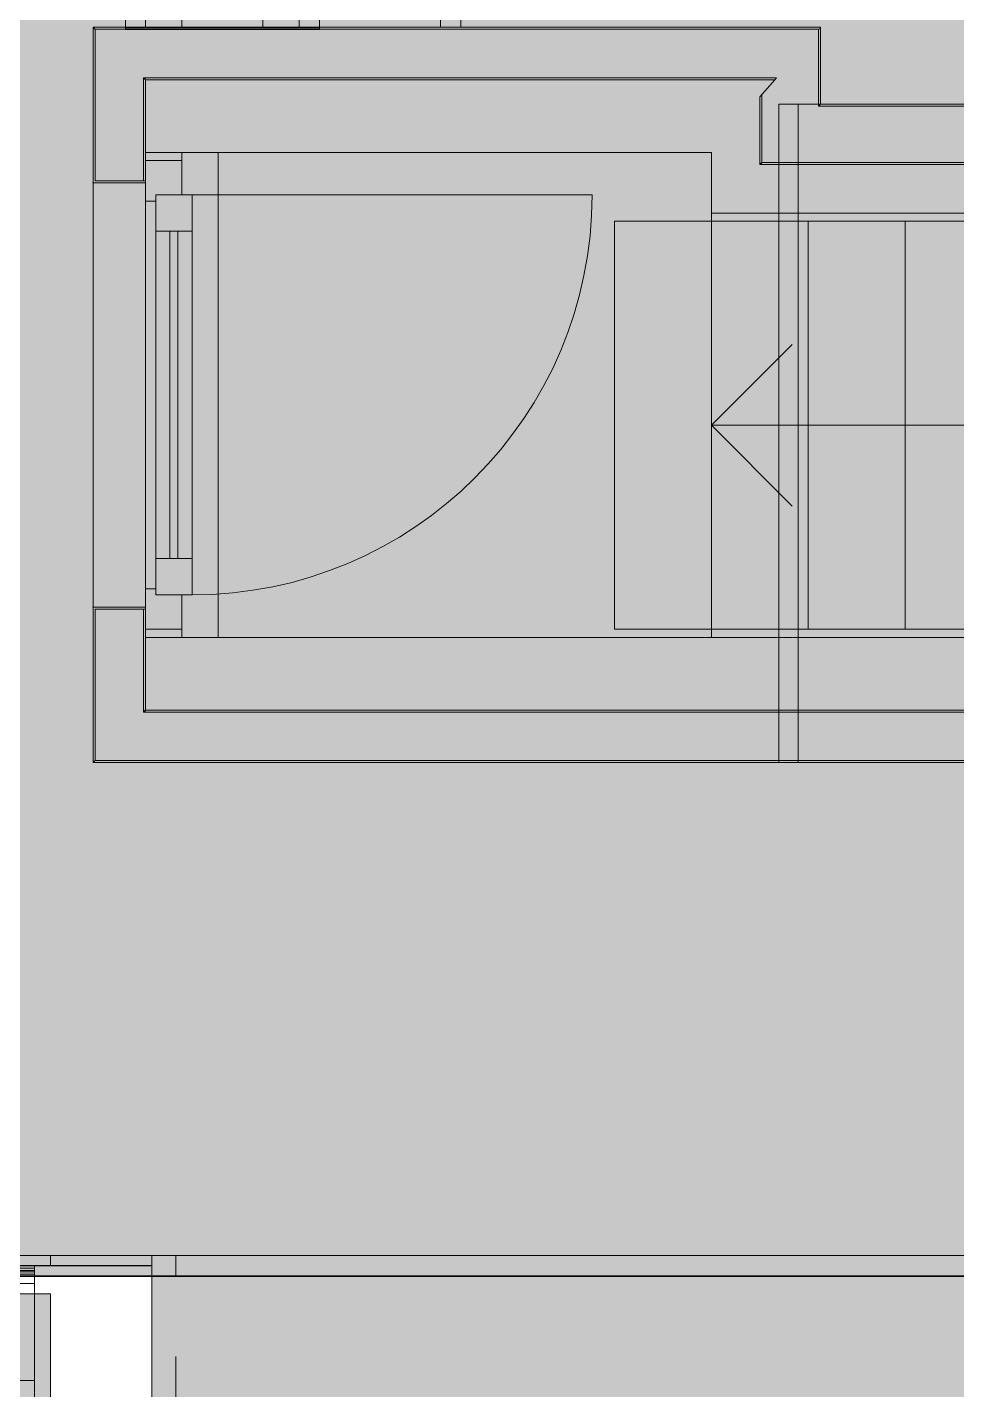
# Model space of a CAD drawing. Header units: metres. Extents: x -3 to 171, y -23 to 41.
# Drawn here: x 139.581 to 141.882, y 24.823 to 28.195 of the extents above; entities that cross this region are included whole.
import ezdxf

# ---------------------------------------------------------------- set-up
doc = ezdxf.new("R2010")
doc.units = ezdxf.units.M
doc.header["$MEASUREMENT"] = 0
doc.set_wipeout_variables(frame=1)
for name, pattern in [('Punkt 1_1', [0.075, 0.025, -0.05]), ('Strichlinie weit', [0.004, 0.003, -0.001]), ('Wipeout_Contour', [1, 0, -1])]:
    doc.linetypes.add(name, pattern=pattern)
for name, color, linetype in [('110 Wand Aussen', 7, 'Continuous'), ('112 Wand Aussen - Schachtwände', 7, 'Continuous'), ('140 Brüstung', 7, 'Continuous'), ('140 Geländer transparent', 7, 'Continuous'), ('330 Dachaufbau', 7, 'Continuous'), ('410 Treppe', 7, 'Continuous'), ('815 Raumbegrenzung', 7, 'Continuous'), ('905 VP Beschriftung Übersicht.Übersicht', 7, 'Continuous')]:
    doc.layers.add(name, color=color, linetype=linetype)

# ---------------------------------------------------------------- blocks, each defined once
blk = doc.blocks.new('Wand_9_2', base_point=(141.5442, 28.0052))
at = {"layer": '110 Wand Aussen', "linetype": 'Continuous', "lineweight": 0, "true_color": 0x000000}
for points in [[(141.5392, 28.0702), (141.5392, 28.1895), (141.4353, 28.0702)], [(141.5398, 28.1902), (141.5392, 28.1895), (141.5392, 28.0052), (141.5442, 28.0052), (141.5442, 28.1902)], [(141.4353, 28.0702), (141.3992, 28.0288), (141.3992, 28.0002), (141.5392, 28.0002), (141.5392, 28.0702)], [(141.3992, 27.8602), (141.3992, 28.0288), (141.3942, 28.023), (141.3942, 27.8602)], [(141.5392, 28.0002), (141.3992, 27.8602), (141.5392, 27.8602)], [(141.5392, 28.0002), (141.3992, 28.0002), (141.3992, 27.8602)], [(141.5442, 28.0052), (141.5392, 28.0002), (141.5442, 28.0002)], [(141.5442, 28.0052), (141.5392, 28.0052), (141.5392, 28.0002)], [(141.2742, 27.8852), (141.2742, 27.8552), (141.3942, 27.8552), (141.3942, 27.8852)], [(141.3942, 27.8552), (141.2742, 27.7352), (141.3942, 27.7352)], [(141.3942, 27.8552), (141.2742, 27.8552), (141.2742, 27.7352)], [(141.3992, 27.8602), (141.3942, 27.8552), (141.3992, 27.8552)], [(141.3992, 27.8602), (141.3942, 27.8602), (141.3942, 27.8552)]]:
    blk.add_hatch(color=18, dxfattribs=at).paths.add_polyline_path(points)
at = {"layer": '110 Wand Aussen', "color": 7, "linetype": 'Continuous', "lineweight": 13}
for p, q in [((141.5392, 28.0702), (141.5392, 28.1895)), ((141.5392, 28.0002), (141.5392, 28.0702)), ((141.3992, 27.8602), (141.3992, 28.0288)), ((141.5392, 28.0002), (141.5442, 28.0002)), ((141.3992, 27.8602), (141.5392, 27.8602))]:
    blk.add_line(p, q, dxfattribs=at)
at = {"layer": '110 Wand Aussen', "color": 7, "linetype": 'Continuous', "lineweight": 18}
for p, q in [((141.3942, 27.8852), (141.3942, 28.023)), ((141.3942, 27.8552), (141.3942, 27.8852)), ((141.3942, 27.8552), (141.3992, 27.8552))]:
    blk.add_line(p, q, dxfattribs=at)
at = {"layer": '110 Wand Aussen', "color": 7, "linetype": 'Continuous', "lineweight": 13, "flags": 128}
blk.add_lwpolyline([(141.5442, 28.0052), (141.5442, 28.1902)], dxfattribs=at)
at = {"layer": '110 Wand Aussen', "color": 7, "linetype": 'Continuous', "lineweight": 18, "flags": 128}
for points in [[(141.2742, 27.8852), (141.2742, 27.7352)], [(141.2742, 27.7352), (141.3942, 27.7352)]]:
    blk.add_lwpolyline(points, dxfattribs=at)
blk = doc.blocks.new('Treppe_1_2', base_point=(133.3792, 35.4602))
at = {"layer": '410 Treppe', "color": 7, "linetype": 'Continuous', "lineweight": 18}
for p, q in [((141.2742, 27.7152), (141.0342, 27.7152)), ((141.0342, 27.7152), (141.0342, 26.7052)), ((141.5142, 27.7152), (141.2742, 27.7152)), ((141.2742, 27.7152), (141.2742, 26.7052)), ((141.2742, 26.7052), (141.2742, 27.7152)), ((141.7542, 27.7152), (141.5142, 27.7152)), ((141.5142, 27.7152), (141.5142, 26.7052)), ((141.5142, 26.7052), (141.5142, 27.7152)), ((141.9942, 27.7152), (141.7542, 27.7152)), ((141.7542, 27.7152), (141.7542, 26.7052)), ((141.7542, 26.7052), (141.7542, 27.7152)), ((142.2342, 27.7152), (141.9942, 27.7152)), ((141.9942, 27.7152), (141.9942, 26.7052)), ((141.9942, 26.7052), (141.9942, 27.7152)), ((142.4742, 27.7152), (142.2342, 27.7152)), ((142.2342, 27.7152), (142.2342, 26.7052)), ((142.2342, 26.7052), (142.2342, 27.7152)), ((142.7142, 27.7152), (142.4742, 27.7152)), ((142.4742, 27.7152), (142.4742, 26.7052)), ((142.4742, 26.7052), (142.4742, 27.7152)), ((142.9542, 27.7152), (142.7142, 27.7152)), ((142.7142, 27.7152), (142.7142, 26.7052)), ((142.7142, 26.7052), (142.7142, 27.7152)), ((143.1942, 27.7152), (142.9542, 27.7152)), ((142.9542, 27.7152), (142.9542, 26.7052)), ((142.9542, 26.7052), (142.9542, 27.7152)), ((143.4342, 27.7152), (143.1942, 27.7152)), ((143.1942, 27.7152), (143.1942, 26.7052)), ((143.1942, 26.7052), (143.1942, 27.7152)), ((143.6742, 27.7152), (143.4342, 27.7152)), ((143.4342, 27.7152), (143.4342, 26.7052)), ((143.4342, 26.7052), (143.4342, 27.7152)), ((143.9142, 27.7152), (143.6742, 27.7152)), ((143.6742, 27.7152), (143.6742, 26.7052)), ((143.6742, 26.7052), (143.6742, 27.7152)), ((144.1542, 27.7152), (143.9142, 27.7152)), ((143.9142, 27.7152), (143.9142, 26.7052)), ((143.9142, 26.7052), (143.9142, 27.7152)), ((144.3942, 27.7152), (144.1542, 27.7152)), ((144.1542, 27.7152), (144.1542, 26.7052)), ((144.1542, 26.7052), (144.1542, 27.7152)), ((144.6342, 27.7152), (144.3942, 27.7152)), ((144.3942, 27.7152), (144.3942, 26.7052)), ((144.3942, 26.7052), (144.3942, 27.7152)), ((144.8742, 27.7152), (144.6342, 27.7152)), ((144.6342, 27.7152), (144.6342, 26.7052)), ((144.6342, 26.7052), (144.6342, 27.7152)), ((145.1142, 27.7152), (144.8742, 27.7152)), ((144.8742, 27.7152), (144.8742, 26.7052)), ((144.8742, 26.7052), (144.8742, 27.7152)), ((145.3542, 27.7152), (145.1142, 27.7152)), ((145.1142, 27.7152), (145.1142, 26.7052)), ((145.1142, 26.7052), (145.1142, 27.7152)), ((145.3542, 26.7052), (145.3542, 27.7152)), ((141.0342, 26.7052), (141.2742, 26.7052)), ((141.2742, 26.7052), (141.5142, 26.7052)), ((141.5142, 26.7052), (141.7542, 26.7052)), ((141.7542, 26.7052), (141.9942, 26.7052)), ((141.9942, 26.7052), (142.2342, 26.7052)), ((142.2342, 26.7052), (142.4742, 26.7052)), ((142.4742, 26.7052), (142.7142, 26.7052)), ((142.7142, 26.7052), (142.9542, 26.7052)), ((142.9542, 26.7052), (143.1942, 26.7052)), ((143.1942, 26.7052), (143.4342, 26.7052)), ((143.4342, 26.7052), (143.6742, 26.7052)), ((143.6742, 26.7052), (143.9142, 26.7052)), ((143.9142, 26.7052), (144.1542, 26.7052)), ((144.1542, 26.7052), (144.3942, 26.7052)), ((144.3942, 26.7052), (144.6342, 26.7052)), ((144.6342, 26.7052), (144.8742, 26.7052)), ((144.8742, 26.7052), (145.1142, 26.7052)), ((145.1142, 26.7052), (145.3542, 26.7052))]:
    blk.add_line(p, q, dxfattribs=at)
at = {"layer": '410 Treppe', "color": 7, "linetype": 'Continuous', "lineweight": 13}
for p, q in [((141.4742, 27.4102), (141.2742, 27.2102)), ((145.1142, 27.2102), (141.2742, 27.2102)), ((141.2742, 27.2102), (141.4742, 27.0102)), ((145.3542, 27.2102), (145.1142, 27.2102))]:
    blk.add_line(p, q, dxfattribs=at)
at = {"layer": '410 Treppe', "color": 7, "linetype": 'Continuous', "lineweight": 13, "flags": 128}
blk.add_lwpolyline([(145.3542, 27.2477, 1), (145.3542, 27.1727, 1)], format="xyb", close=True, dxfattribs=at)
blk = doc.blocks.new('Wand_11_2', base_point=(144.2442, 25.1052))
at = {"layer": '140 Geländer transparent', "linetype": 'Continuous', "lineweight": 0, "true_color": 0x000000}
for points in [[(144.2442, 25.1552), (139.8893, 25.1552), (139.8893, 25.1052), (144.2442, 25.1052)], [(144.2942, 25.1552), (144.2442, 25.1552), (144.2942, 25.1052)], [(144.2442, 25.1052), (144.2942, 25.1052), (144.2442, 25.1552)]]:
    blk.add_hatch(color=18, dxfattribs=at).paths.add_polyline_path(points)
at = {"layer": '140 Geländer transparent', "color": 7, "linetype": 'Continuous', "lineweight": 18, "flags": 128}
for points in [[(144.2442, 25.1552), (139.8893, 25.1552)], [(139.8893, 25.1052), (139.8893, 25.1552)], [(144.2942, 25.1052), (144.2942, 25.1552)], [(139.8893, 25.1052), (144.2942, 25.1052)]]:
    blk.add_lwpolyline(points, dxfattribs=at)
blk = doc.blocks.new('Wand_16_2', base_point=(139.6392, 24.3052))
at = {"layer": '110 Wand Aussen', "color": 7, "linetype": 'Strichlinie weit', "lineweight": 13, "ltscale": 200, "flags": 128}
for points in [[(139.6392, 25.1552), (139.6442, 25.1552)], [(139.6392, 25.1552), (139.6392, 24.3052)], [(139.6442, 25.1552), (139.7642, 25.1552)], [(139.7642, 25.1552), (139.7692, 25.1552)], [(139.7692, 25.1552), (139.9492, 25.1552)], [(139.9492, 24.3052), (139.9492, 25.1552)], [(139.6392, 24.3052), (139.6442, 24.3052)], [(139.6442, 24.3052), (139.7642, 24.3052)], [(139.7642, 24.3052), (139.7692, 24.3052)], [(139.7692, 24.3052), (139.9492, 24.3052)]]:
    blk.add_lwpolyline(points, dxfattribs=at)
blk = doc.blocks.new('1-Flügelfenster 27[1]_2', base_point=(133.3792, 35.4602))
at = {"layer": '110 Wand Aussen', "linetype": 'Continuous', "lineweight": 0, "true_color": 0x000000}
for points in [[(139.8742, 27.8652), (139.9642, 27.8652), (139.9642, 27.8852), (139.8742, 27.8852)], [(139.9642, 26.7052), (139.8742, 26.7052), (139.8742, 26.6852), (139.9642, 26.6852)]]:
    blk.add_hatch(color=18, dxfattribs=at).paths.add_polyline_path(points)
at = {"layer": '110 Wand Aussen', "linetype": 'Continuous', "lineweight": 0, "true_color": 0xffffff}
for points in [[(139.8742, 27.8652), (139.8742, 27.7652), (139.8992, 27.7652), (139.8992, 27.7802), (139.9642, 27.7802), (139.9642, 27.8652)], [(139.8992, 27.6902), (139.9892, 27.6902), (139.9892, 27.7802), (139.8992, 27.7802)], [(139.9542, 26.8802), (139.9542, 27.6902), (139.9342, 27.6902), (139.9342, 26.8802)], [(139.8992, 26.7902), (139.9892, 26.7902), (139.9892, 26.8802), (139.8992, 26.8802)], [(139.9642, 26.7052), (139.9642, 26.7902), (139.8992, 26.7902), (139.8992, 26.8052), (139.8742, 26.8052), (139.8742, 26.7052)]]:
    blk.add_hatch(color=7, dxfattribs=at).paths.add_polyline_path(points)
at = {"layer": '110 Wand Aussen', "color": 7, "linetype": 'Continuous', "lineweight": 18}
for p, q in [((139.8742, 27.8852), (139.9642, 27.8852)), ((139.8742, 27.8852), (139.9642, 27.8852)), ((139.9642, 27.8852), (140.0542, 27.8852)), ((139.8742, 26.6852), (139.8742, 26.7552)), ((139.8742, 26.6852), (139.8742, 26.7552)), ((139.8742, 26.6852), (139.9642, 26.6852)), ((139.8742, 26.6852), (139.9642, 26.6852)), ((139.9642, 26.6852), (140.0542, 26.6852))]:
    blk.add_line(p, q, dxfattribs=at)
at = {"layer": '110 Wand Aussen', "color": 7, "linetype": 'Continuous', "lineweight": 13}
for p, q in [((139.8742, 27.8152), (139.8742, 27.8852)), ((139.8742, 27.8152), (139.8742, 27.8852)), ((139.8742, 27.8652), (139.8742, 27.7652)), ((139.9642, 27.8652), (139.8742, 27.8652)), ((139.9642, 27.7802), (139.9642, 27.8652)), ((140.0542, 26.6852), (140.0542, 27.8852)), ((139.7442, 26.7602), (139.7442, 27.8102)), ((139.7442, 27.8102), (139.7492, 27.8102)), ((139.7492, 27.8102), (139.8692, 27.8102)), ((139.8692, 27.8102), (139.8742, 27.8102)), ((139.8742, 27.8152), (139.8742, 27.8102)), ((139.8742, 27.8152), (139.8742, 27.8102)), ((139.8742, 27.7652), (139.8742, 26.8052)), ((139.8742, 27.7652), (139.8992, 27.7652)), ((139.8992, 27.7652), (139.8992, 27.7802)), ((139.8992, 27.7802), (139.9642, 27.7802)), ((139.9892, 27.7802), (139.8992, 27.7802)), ((139.8992, 27.7802), (139.8992, 27.6902)), ((139.9892, 27.6902), (139.9892, 27.7802)), ((139.8992, 27.6902), (139.8992, 26.8802)), ((139.8992, 27.6902), (139.9892, 27.6902)), ((139.9342, 27.6902), (139.9342, 26.8802)), ((139.9542, 26.8802), (139.9542, 27.6902)), ((139.9892, 26.8802), (139.9892, 27.6902)), ((139.9892, 26.8802), (139.8992, 26.8802)), ((139.8992, 26.8802), (139.8992, 26.7902)), ((139.9892, 26.7902), (139.9892, 26.8802)), ((139.8992, 26.8052), (139.8742, 26.8052)), ((139.8742, 26.8052), (139.8742, 26.7052)), ((139.8992, 26.7902), (139.8992, 26.8052)), ((139.9642, 26.7902), (139.8992, 26.7902)), ((139.8992, 26.7902), (139.9892, 26.7902)), ((139.9642, 26.7052), (139.9642, 26.7902)), ((139.7442, 26.7602), (139.7492, 26.7602)), ((139.7492, 26.7602), (139.8692, 26.7602)), ((139.8692, 26.7602), (139.8742, 26.7602)), ((139.8742, 26.7552), (139.8742, 26.7602)), ((139.8742, 26.7552), (139.8742, 26.7602)), ((139.8742, 26.7052), (139.9642, 26.7052))]:
    blk.add_line(p, q, dxfattribs=at)
at = {"layer": '110 Wand Aussen', "color": 7, "linetype": 'Punkt 1_1', "lineweight": 13}
for p, q in [((140.0542, 26.6852), (140.0542, 27.8852)), ((139.7442, 26.7602), (139.7442, 27.8102))]:
    blk.add_line(p, q, dxfattribs=at)
at = {"layer": '110 Wand Aussen', "color": 8, "linetype": 'Continuous', "lineweight": 0}
blk.add_line((139.9892, 27.7802), (140.9792, 27.7802), dxfattribs=at)
at = {"layer": '110 Wand Aussen', "color": 7, "linetype": 'Continuous', "lineweight": 13, "flags": 128}
for points in [[(139.8742, 27.8652), (139.8742, 27.8852), (139.9642, 27.8852), (139.9642, 27.8652)], [(139.9642, 26.7052), (139.9642, 26.6852), (139.8742, 26.6852), (139.8742, 26.7052)]]:
    blk.add_lwpolyline(points, close=True, dxfattribs=at)
at = {"layer": '110 Wand Aussen', "color": 8, "linetype": 'Continuous', "lineweight": 0}
blk.add_arc((139.9892, 27.7802), 0.99, 270, 0, dxfattribs=at)
at = {"layer": '110 Wand Aussen', "color": 7, "linetype": 'Continuous', "lineweight": 13}
for p in [(140.0542, 27.8852), (139.7442, 27.8102), (139.7442, 26.7602), (140.0542, 26.6852)]:
    blk.add_point(p, dxfattribs=at)
blk = doc.blocks.new('Wand_18_2', base_point=(139.7442, 26.3752))
at = {"layer": '110 Wand Aussen', "linetype": 'Continuous', "lineweight": 0, "true_color": 0x000000}
for points in [[(139.7492, 28.1952), (139.7442, 28.1952), (139.7492, 28.1902)], [(139.7492, 28.1902), (139.7442, 28.1952), (139.7442, 28.1902)], [(139.7492, 28.1902), (139.7442, 28.1902), (139.7442, 27.8152), (139.7492, 27.8152)], [(139.8692, 28.1902), (139.7492, 28.1902), (139.8692, 28.0702)], [(139.8692, 28.0702), (139.7492, 28.1902), (139.7492, 28.0702)], [(139.8692, 28.0702), (139.7492, 28.0702), (139.7492, 27.8152), (139.8692, 27.8152)], [(139.8742, 28.0702), (139.8692, 28.0702), (139.8742, 28.0652)], [(139.8742, 28.0652), (139.8692, 28.0702), (139.8692, 28.0652)], [(139.8742, 28.0652), (139.8692, 28.0652), (139.8692, 27.8152), (139.8742, 27.8152)], [(140.0542, 28.0652), (139.8742, 28.0652), (140.0542, 27.8852)], [(140.0542, 27.8852), (139.8742, 28.0652), (139.8742, 27.8852)], [(139.7442, 27.8152), (139.7442, 27.8102), (139.8742, 27.8102), (139.8742, 27.8152)], [(139.7442, 26.7552), (139.8742, 26.7552), (139.8742, 26.7602), (139.7442, 26.7602)], [(139.7442, 26.3802), (139.7492, 26.3802), (139.7492, 26.7552), (139.7442, 26.7552)], [(139.8692, 26.7552), (139.7492, 26.7552), (139.7492, 26.5002), (139.8692, 26.5002)], [(139.8742, 26.7552), (139.8692, 26.7552), (139.8692, 26.5052), (139.8742, 26.5052)], [(140.0542, 26.6852), (139.8742, 26.5052), (140.0542, 26.5052)], [(139.8742, 26.6852), (139.8742, 26.5052), (140.0542, 26.6852)], [(139.8692, 26.5002), (139.7492, 26.3802), (139.8692, 26.3802)], [(139.7492, 26.5002), (139.7492, 26.3802), (139.8692, 26.5002)], [(139.8742, 26.5052), (139.8692, 26.5002), (139.8742, 26.5002)], [(139.8742, 26.5052), (139.8692, 26.5052), (139.8692, 26.5002)], [(139.7492, 26.3802), (139.7442, 26.3752), (139.7492, 26.3752)], [(139.7492, 26.3802), (139.7442, 26.3802), (139.7442, 26.3752)]]:
    blk.add_hatch(color=18, dxfattribs=at).paths.add_polyline_path(points)
at = {"layer": '110 Wand Aussen', "color": 7, "linetype": 'Continuous', "lineweight": 13}
for p, q in [((139.8692, 28.1902), (139.7492, 28.1902)), ((139.7492, 28.1902), (139.7492, 28.0702)), ((139.7492, 28.0702), (139.7492, 27.8152)), ((139.8742, 28.0702), (139.8692, 28.0702)), ((139.8692, 28.0702), (139.8692, 28.0652)), ((139.8692, 28.0652), (139.8692, 27.8152)), ((139.8742, 27.8152), (139.8742, 27.8852)), ((139.7442, 27.8152), (139.7442, 27.8102)), ((139.7442, 27.8102), (139.7492, 27.8102)), ((139.7492, 27.8152), (139.8742, 27.8152)), ((139.7492, 27.8102), (139.8692, 27.8102)), ((139.8692, 27.8102), (139.8742, 27.8102)), ((139.8742, 27.8152), (139.8742, 27.8102)), ((139.7442, 26.7602), (139.7492, 26.7602)), ((139.7442, 26.7552), (139.7442, 26.7602)), ((139.7492, 26.7602), (139.8692, 26.7602)), ((139.7492, 26.7552), (139.7492, 26.5002)), ((139.7492, 26.7552), (139.8742, 26.7552)), ((139.8692, 26.7602), (139.8742, 26.7602)), ((139.8692, 26.7552), (139.8692, 26.5052)), ((139.8742, 26.7552), (139.8742, 26.7602)), ((139.7492, 26.5002), (139.7492, 26.3802)), ((139.8692, 26.5052), (139.8692, 26.5002)), ((139.8692, 26.5002), (139.8742, 26.5002)), ((139.7492, 26.3802), (139.8692, 26.3802))]:
    blk.add_line(p, q, dxfattribs=at)
at = {"layer": '110 Wand Aussen', "color": 7, "linetype": 'Continuous', "lineweight": 18}
for p, q in [((140.0542, 28.0652), (139.8742, 28.0652)), ((139.8742, 28.0652), (139.8742, 27.8852)), ((139.8742, 27.8852), (139.9642, 27.8852)), ((139.9642, 27.8852), (140.0542, 27.8852)), ((139.8742, 26.6852), (139.8742, 26.7552)), ((139.8742, 26.6852), (139.8742, 26.5052)), ((139.8742, 26.6852), (139.9642, 26.6852)), ((139.9642, 26.6852), (140.0542, 26.6852)), ((139.8742, 26.5052), (140.0542, 26.5052))]:
    blk.add_line(p, q, dxfattribs=at)
at = {"layer": '110 Wand Aussen', "color": 7, "linetype": 'Continuous', "lineweight": 13, "flags": 128}
for points in [[(139.7442, 28.1952), (139.7492, 28.1952)], [(139.7442, 28.1952), (139.7442, 27.8152)], [(139.7442, 26.7552), (139.7442, 26.3752)], [(139.7442, 26.3752), (139.7492, 26.3752)]]:
    blk.add_lwpolyline(points, dxfattribs=at)
at = {"layer": '110 Wand Aussen', "color": 7, "linetype": 'Continuous', "lineweight": 13}
blk.add_blockref('1-Flügelfenster 27[1]_2', (133.3792, 35.4602), dxfattribs=at)
blk = doc.blocks.new('Wand_37_2', base_point=(139.7692, 24.9657))
at = {"color": 254, "linetype": 'Wipeout_Contour', "lineweight": 0, "ltscale": 567.375618}
blk.add_wipeout([(139.5993, 25.1303), (139.5991, 25.1303), (139.5991, 25.1293), (139.5993, 25.1293)], dxfattribs=at).dxf.layer = '140 Brüstung'
at = {"color": 254, "linetype": 'Wipeout_Contour', "lineweight": 0, "ltscale": 567.948887}
blk.add_wipeout([(139.5993, 25.1303), (139.5993, 25.1293), (139.8882, 25.1293), (139.8893, 25.1303)], dxfattribs=at).dxf.layer = '140 Brüstung'
at = {"color": 254, "linetype": 'Wipeout_Contour', "lineweight": 0, "ltscale": 567.373343}
blk.add_wipeout([(139.5993, 25.1293), (139.5991, 25.1293), (139.5991, 25.1239), (139.5993, 25.1239)], dxfattribs=at).dxf.layer = '140 Brüstung'
at = {"color": 254, "linetype": 'Wipeout_Contour', "lineweight": 0, "ltscale": 567.955505}
blk.add_wipeout([(139.5993, 25.1239), (139.8827, 25.1239), (139.8882, 25.1293), (139.5993, 25.1293)], dxfattribs=at).dxf.layer = '140 Brüstung'
at = {"color": 254, "linetype": 'Wipeout_Contour', "lineweight": 0, "ltscale": 567.369505}
blk.add_wipeout([(139.5993, 25.1239), (139.5991, 25.1239), (139.5991, 25.1184), (139.5993, 25.1184)], dxfattribs=at).dxf.layer = '140 Brüstung'
at = {"color": 254, "linetype": 'Wipeout_Contour', "lineweight": 0, "ltscale": 567.941264}
blk.add_wipeout([(139.5993, 25.1184), (139.8772, 25.1184), (139.8827, 25.1239), (139.5993, 25.1239)], dxfattribs=at).dxf.layer = '140 Brüstung'
at = {"color": 254, "linetype": 'Wipeout_Contour', "lineweight": 0, "ltscale": 567.366329}
blk.add_wipeout([(139.5993, 25.1184), (139.5991, 25.1184), (139.5991, 25.1149), (139.5993, 25.1149)], dxfattribs=at).dxf.layer = '140 Brüstung'
at = {"color": 254, "linetype": 'Wipeout_Contour', "lineweight": 0, "ltscale": 567.92267}
blk.add_wipeout([(139.5993, 25.1149), (139.8736, 25.1149), (139.8772, 25.1184), (139.5993, 25.1184)], dxfattribs=at).dxf.layer = '140 Brüstung'
at = {"color": 254, "linetype": 'Wipeout_Contour', "lineweight": 0, "ltscale": 567.363147}
blk.add_wipeout([(139.5993, 25.1149), (139.5991, 25.1149), (139.5991, 25.1094), (139.5993, 25.1094)], dxfattribs=at).dxf.layer = '140 Brüstung'
at = {"color": 254, "linetype": 'Wipeout_Contour', "lineweight": 0, "ltscale": 567.917579}
blk.add_wipeout([(139.5993, 25.1094), (139.8681, 25.1094), (139.8736, 25.1149), (139.5993, 25.1149)], dxfattribs=at).dxf.layer = '140 Brüstung'
at = {"color": 254, "linetype": 'Wipeout_Contour', "lineweight": 0, "ltscale": 567.359311}
blk.add_wipeout([(139.5993, 25.1094), (139.5991, 25.1094), (139.5991, 25.104), (139.5993, 25.104)], dxfattribs=at).dxf.layer = '140 Brüstung'
at = {"color": 254, "linetype": 'Wipeout_Contour', "lineweight": 0, "ltscale": 567.903152}
blk.add_wipeout([(139.5993, 25.104), (139.8626, 25.104), (139.8681, 25.1094), (139.5993, 25.1094)], dxfattribs=at).dxf.layer = '140 Brüstung'
at = {"color": 254, "linetype": 'Wipeout_Contour', "lineweight": 0, "ltscale": 567.357051}
blk.add_wipeout([(139.5993, 25.104), (139.5991, 25.104), (139.5991, 25.103), (139.5993, 25.103)], dxfattribs=at).dxf.layer = '140 Brüstung'
at = {"color": 254, "linetype": 'Wipeout_Contour', "lineweight": 0, "ltscale": 567.878136}
blk.add_wipeout([(139.5993, 25.103), (139.8615, 25.103), (139.8626, 25.104), (139.5993, 25.104)], dxfattribs=at).dxf.layer = '140 Brüstung'
at = {"color": 254, "linetype": 'Wipeout_Contour', "lineweight": 0, "ltscale": 567.350555}
blk.add_wipeout([(139.5993, 25.103), (139.5991, 25.103), (139.5991, 25.0857), (139.5993, 25.0857)], dxfattribs=at).dxf.layer = '140 Brüstung'
at = {"color": 254, "linetype": 'Wipeout_Contour', "lineweight": 0, "ltscale": 567.915711}
blk.add_wipeout([(139.5993, 25.0857), (139.8439, 25.0857), (139.8615, 25.103), (139.5993, 25.103)], dxfattribs=at).dxf.layer = '140 Brüstung'
at = {"color": 254, "linetype": 'Wipeout_Contour', "lineweight": 0, "ltscale": 568.485719}
blk.add_wipeout([(139.5993, 24.8458), (139.5994, 24.8458), (139.8439, 25.0857), (139.5993, 25.0857)], dxfattribs=at).dxf.layer = '140 Brüstung'
at = {"color": 254, "linetype": 'Wipeout_Contour', "lineweight": 0, "ltscale": 425.962138}
blk.add_wipeout([(139.5993, 24.8457), (139.5994, 24.8458), (139.5993, 24.8458)], dxfattribs=at).dxf.layer = '140 Brüstung'
at = {"color": 254, "linetype": 'Wipeout_Contour', "lineweight": 0, "ltscale": 566.450708}
blk.add_wipeout([(139.8893, 20.7103), (139.8893, 25.1303), (139.5993, 24.8457), (139.5993, 20.7103)], dxfattribs=at).dxf.layer = '140 Brüstung'
at = {"layer": '140 Brüstung', "color": 7, "linetype": 'Continuous', "lineweight": 18}
for p, q in [((139.5991, 25.1293), (139.5991, 25.1303)), ((139.5991, 25.1239), (139.5991, 25.1293)), ((139.5991, 25.1184), (139.5991, 25.1239)), ((139.5993, 25.1293), (139.5993, 25.1303)), ((139.5993, 25.1239), (139.5993, 25.1293)), ((139.5993, 25.1184), (139.5993, 25.1239)), ((139.5991, 25.1149), (139.5991, 25.1184)), ((139.5991, 25.1094), (139.5991, 25.1149)), ((139.5991, 25.104), (139.5991, 25.1094)), ((139.5991, 25.103), (139.5991, 25.104)), ((139.5991, 25.0857), (139.5991, 25.103)), ((139.5993, 25.1149), (139.5993, 25.1184)), ((139.5993, 25.1094), (139.5993, 25.1149)), ((139.5993, 25.104), (139.5993, 25.1094)), ((139.5993, 25.103), (139.5993, 25.104)), ((139.5993, 25.0857), (139.5993, 25.103))]:
    blk.add_line(p, q, dxfattribs=at)
at = {"layer": '140 Brüstung', "color": 7, "linetype": 'Continuous', "lineweight": 18, "flags": 128}
for points in [[(139.5993, 25.1303), (139.5991, 25.1303)], [(139.8893, 25.1303), (139.5993, 25.1303)], [(139.8893, 20.7103), (139.8893, 25.1303)]]:
    blk.add_lwpolyline(points, dxfattribs=at)
at = {"color": 254, "linetype": 'Wipeout_Contour', "lineweight": 0, "ltscale": 565.754177}
blk.add_wipeout([(139.5993, 20.4204), (139.5993, 24.8457), (139.5991, 24.8455), (139.5991, 20.4204)], dxfattribs=at).dxf.layer = '140 Brüstung'
at = {"layer": '140 Brüstung', "color": 7, "linetype": 'Continuous', "lineweight": 18}
for p, q in [((139.5993, 24.8458), (139.5993, 25.0857)), ((139.5993, 24.8457), (139.5993, 24.8458)), ((139.5993, 20.4204), (139.5993, 24.8457))]:
    blk.add_line(p, q, dxfattribs=at)
at = {"layer": '140 Brüstung', "color": 7, "linetype": 'Continuous', "lineweight": 18, "flags": 128}
blk.add_lwpolyline([(139.5991, 24.8455), (139.5991, 20.4201)], dxfattribs=at)
blk = doc.blocks.new('Wand_44_2', base_point=(144.8957, 26.3752))
at = {"layer": '110 Wand Aussen', "linetype": 'Continuous', "lineweight": 0, "true_color": 0x000000}
for points in [[(144.2611, 26.6852), (140.0542, 26.6852), (140.0542, 26.5052), (144.2611, 26.5052)], [(144.2611, 26.5002), (139.8692, 26.5002), (139.8692, 26.3802), (144.2611, 26.3802)], [(144.2611, 26.5052), (139.8742, 26.5052), (139.8742, 26.5002), (144.2611, 26.5002)], [(144.2611, 26.3802), (139.7492, 26.3802), (139.7492, 26.3752), (144.2611, 26.3752)]]:
    blk.add_hatch(color=18, dxfattribs=at).paths.add_polyline_path(points)
at = {"layer": '110 Wand Aussen', "color": 7, "linetype": 'Continuous', "lineweight": 18}
for p, q in [((144.2611, 26.6852), (144.2611, 26.5052)), ((139.8742, 26.5052), (140.0542, 26.5052)), ((140.0542, 26.5052), (144.2611, 26.5052)), ((144.2611, 26.5052), (144.2611, 26.5002)), ((144.2611, 26.5002), (144.2611, 26.3802)), ((144.2611, 26.3802), (144.2611, 26.3752))]:
    blk.add_line(p, q, dxfattribs=at)
at = {"layer": '110 Wand Aussen', "color": 7, "linetype": 'Continuous', "lineweight": 13}
for p, q in [((139.8692, 26.5002), (139.8742, 26.5002)), ((139.8742, 26.5002), (144.2611, 26.5002)), ((139.7492, 26.3802), (139.8692, 26.3802)), ((139.8692, 26.3802), (144.2611, 26.3802))]:
    blk.add_line(p, q, dxfattribs=at)
at = {"layer": '110 Wand Aussen', "color": 7, "linetype": 'Continuous', "lineweight": 18, "flags": 128}
blk.add_lwpolyline([(144.2611, 26.6852), (140.0542, 26.6852)], dxfattribs=at)
at = {"layer": '110 Wand Aussen', "color": 7, "linetype": 'Continuous', "lineweight": 13, "flags": 128}
blk.add_lwpolyline([(139.7492, 26.3752), (144.2611, 26.3752)], dxfattribs=at)
blk = doc.blocks.new('Wand_45_2', base_point=(141.5442, 28.1952))
at = {"layer": '110 Wand Aussen', "linetype": 'Continuous', "lineweight": 0, "true_color": 0x000000}
for points in [[(139.7492, 28.1902), (141.5398, 28.1902), (141.5442, 28.1952), (139.7492, 28.1952)], [(141.5398, 28.1902), (141.5442, 28.1902), (141.5442, 28.1952)], [(139.8692, 28.0702), (141.4353, 28.0702), (141.5398, 28.1902), (139.8692, 28.1902)], [(139.8742, 28.0652), (141.431, 28.0652), (141.4353, 28.0702), (139.8742, 28.0702)], [(140.0542, 27.8852), (141.2742, 27.8852), (141.431, 28.0652), (140.0542, 28.0652)], [(141.3942, 28.023), (141.2742, 27.8852), (141.3942, 27.8852)]]:
    blk.add_hatch(color=18, dxfattribs=at).paths.add_polyline_path(points)
at = {"layer": '110 Wand Aussen', "color": 7, "linetype": 'Continuous', "lineweight": 13}
for p, q in [((139.8692, 28.1902), (139.7492, 28.1902)), ((141.5398, 28.1902), (139.8692, 28.1902)), ((139.8742, 28.0702), (139.8692, 28.0702)), ((141.4353, 28.0702), (139.8742, 28.0702))]:
    blk.add_line(p, q, dxfattribs=at)
at = {"layer": '110 Wand Aussen', "color": 7, "linetype": 'Continuous', "lineweight": 18}
for p, q in [((140.0542, 28.0652), (139.8742, 28.0652)), ((141.431, 28.0652), (140.0542, 28.0652)), ((141.3942, 27.8852), (141.3942, 28.023))]:
    blk.add_line(p, q, dxfattribs=at)
at = {"layer": '110 Wand Aussen', "color": 7, "linetype": 'Continuous', "lineweight": 13, "flags": 128}
for points in [[(141.5442, 28.1952), (139.7492, 28.1952)], [(141.5442, 28.1952), (141.5442, 28.1902)], [(141.5398, 28.1902), (141.5392, 28.1895)], [(141.4353, 28.0702), (141.431, 28.0652)]]:
    blk.add_lwpolyline(points, dxfattribs=at)
at = {"layer": '110 Wand Aussen', "color": 7, "linetype": 'Continuous', "lineweight": 18, "flags": 128}
for points in [[(141.431, 28.0652), (141.3942, 28.023)], [(140.0542, 27.8852), (141.2742, 27.8852)]]:
    blk.add_lwpolyline(points, dxfattribs=at)
blk = doc.blocks.new('Wand_46_2', base_point=(142.1242, 28.0052))
at = {"layer": '110 Wand Aussen', "linetype": 'Continuous', "lineweight": 0, "true_color": 0x000000}
for points in [[(141.5392, 27.8602), (142.1242, 27.8602), (142.1242, 28.0002), (141.5392, 28.0002)], [(141.5442, 28.0002), (142.1242, 28.0002), (142.1242, 28.0052), (141.5442, 28.0052)], [(141.3942, 27.7352), (142.1242, 27.7352), (142.1242, 27.8552), (141.3942, 27.8552)], [(141.3992, 27.8552), (142.1242, 27.8552), (142.1242, 27.8602), (141.3992, 27.8602)]]:
    blk.add_hatch(color=18, dxfattribs=at).paths.add_polyline_path(points)
at = {"layer": '110 Wand Aussen', "color": 7, "linetype": 'Continuous', "lineweight": 13}
for p, q in [((141.5392, 28.0002), (141.5442, 28.0002)), ((142.1242, 28.0002), (141.5442, 28.0002)), ((141.3992, 27.8602), (141.5392, 27.8602)), ((142.1242, 27.8602), (141.5392, 27.8602))]:
    blk.add_line(p, q, dxfattribs=at)
at = {"layer": '110 Wand Aussen', "color": 7, "linetype": 'Continuous', "lineweight": 18}
for p in [(141.3942, 27.8552), (142.1242, 27.8552)]:
    blk.add_line(p, (141.3992, 27.8552), dxfattribs=at)
at = {"layer": '110 Wand Aussen', "color": 7, "linetype": 'Continuous', "lineweight": 13, "flags": 128}
blk.add_lwpolyline([(142.1242, 28.0052), (141.5442, 28.0052)], dxfattribs=at)
at = {"layer": '110 Wand Aussen', "color": 7, "linetype": 'Continuous', "lineweight": 18, "flags": 128}
blk.add_lwpolyline([(141.3942, 27.7352), (142.1242, 27.7352)], dxfattribs=at)
blk = doc.blocks.new('Wand_60_2', base_point=(134.4257, 24.9657))
at = {"layer": '140 Brüstung', "linetype": 'Continuous', "lineweight": 0, "true_color": 0x000000}
for points in [[(139.5991, 25.1239), (134.4257, 25.1239), (134.4257, 25.1184), (139.5991, 25.1184)], [(139.5991, 25.1149), (134.4257, 25.1149), (134.4257, 25.1094), (139.5991, 25.1094)]]:
    blk.add_hatch(color=18, dxfattribs=at).paths.add_polyline_path(points)
at = {"layer": '140 Brüstung', "linetype": 'Continuous', "lineweight": 0, "true_color": 0xffffff}
blk.add_hatch(color=7, dxfattribs=at).paths.add_polyline_path([(139.5991, 25.1184), (134.4257, 25.1184), (134.4257, 25.1149), (139.5991, 25.1149)])
at = {"layer": '140 Brüstung', "color": 7, "linetype": 'Strichlinie weit', "lineweight": 13, "ltscale": 200}
for p, q in [((139.5991, 25.1293), (134.4257, 25.1293)), ((139.5991, 25.104), (134.4257, 25.104)), ((139.5991, 25.103), (134.4257, 25.103))]:
    blk.add_line(p, q, dxfattribs=at)
at = {"layer": '140 Brüstung', "color": 7, "linetype": 'Continuous', "lineweight": 13}
for p, q in [((139.5991, 25.1239), (134.4257, 25.1239)), ((139.5991, 25.1184), (134.4257, 25.1184)), ((139.5991, 25.1149), (134.4257, 25.1149)), ((139.5991, 25.1094), (134.4257, 25.1094))]:
    blk.add_line(p, q, dxfattribs=at)
at = {"layer": '140 Brüstung', "color": 7, "linetype": 'Continuous', "lineweight": 18}
for p, q in [((139.5991, 25.1293), (139.5991, 25.1303)), ((139.5991, 25.1239), (139.5991, 25.1293)), ((139.5991, 25.1184), (139.5991, 25.1239)), ((139.5991, 25.1149), (139.5991, 25.1184)), ((139.5991, 25.1094), (139.5991, 25.1149)), ((139.5991, 25.104), (139.5991, 25.1094)), ((139.5991, 25.103), (139.5991, 25.104))]:
    blk.add_line(p, q, dxfattribs=at)
at = {"layer": '140 Brüstung', "color": 7, "linetype": 'Strichlinie weit', "lineweight": 13, "ltscale": 200, "flags": 128}
for points in [[(139.5991, 25.1303), (134.4257, 25.1303)], [(134.4257, 25.1293), (134.4257, 25.1303)], [(134.4257, 25.1239), (134.4257, 25.1293)], [(134.4257, 25.104), (134.4257, 25.1094)], [(134.4257, 25.103), (134.4257, 25.104)]]:
    blk.add_lwpolyline(points, dxfattribs=at)
at = {"color": 254, "linetype": 'Wipeout_Contour', "lineweight": 0, "ltscale": 557.073642}
blk.add_wipeout([(139.5991, 25.0857), (134.4257, 25.0857), (134.4257, 24.8458), (139.5991, 24.8458)], dxfattribs=at).dxf.layer = '140 Brüstung'
at = {"color": 254, "linetype": 'Wipeout_Contour', "lineweight": 0, "ltscale": 567.259674}
blk.add_wipeout([(139.5993, 25.0857), (139.5991, 25.0857), (139.5991, 24.8458), (139.5993, 24.8458)], dxfattribs=at).dxf.layer = '140 Brüstung'
at = {"layer": '140 Brüstung', "color": 7, "linetype": 'Continuous', "lineweight": 18}
for p, q in [((139.5991, 25.0857), (139.5991, 25.103)), ((139.5991, 25.0857), (134.4257, 25.0857)), ((139.5993, 25.0857), (139.5991, 25.0857))]:
    blk.add_line(p, q, dxfattribs=at)
at = {"color": 254, "linetype": 'Wipeout_Contour', "lineweight": 0, "ltscale": 556.987827}
blk.add_wipeout([(139.5991, 24.8458), (134.4257, 24.8458), (134.4257, 24.8455), (139.5991, 24.8455)], dxfattribs=at).dxf.layer = '140 Brüstung'
at = {"color": 254, "linetype": 'Wipeout_Contour', "lineweight": 0, "ltscale": 567.323684}
blk.add_wipeout([(139.5991, 24.8458), (139.5991, 24.8455), (139.5993, 24.8457), (139.5993, 24.8458)], dxfattribs=at).dxf.layer = '140 Brüstung'
at = {"layer": '140 Brüstung', "color": 7, "linetype": 'Continuous', "lineweight": 18}
for p, q in [((139.5993, 24.8458), (139.5993, 25.0857)), ((139.5991, 24.8458), (134.4257, 24.8458)), ((139.5993, 24.8458), (139.5991, 24.8458)), ((139.5993, 24.8457), (139.5993, 24.8458))]:
    blk.add_line(p, q, dxfattribs=at)
at = {"layer": '140 Brüstung', "color": 7, "linetype": 'Continuous', "lineweight": 18, "flags": 128}
blk.add_lwpolyline([(134.4257, 24.8455), (139.5991, 24.8455)], dxfattribs=at)
blk = doc.blocks.new('Dachfläche_7_2', base_point=(140.3042, 28.9252))
at = {"layer": '112 Wand Aussen - Schachtwände', "linetype": 'Continuous', "lineweight": 0, "true_color": 0x000000}
for points in [[(140.3042, 28.4207), (139.8242, 28.4207), (139.8242, 28.3059), (140.3042, 28.3059)], [(139.8242, 28.3059), (139.8242, 28.1935), (140.3042, 28.1935), (140.3042, 28.3059)]]:
    blk.add_hatch(color=18, dxfattribs=at).paths.add_polyline_path(points)
at = {"layer": '112 Wand Aussen - Schachtwände', "color": 7, "linetype": 'Continuous', "lineweight": 13}
for p, q in [((140.3042, 28.4207), (139.8242, 28.4207)), ((140.3042, 28.3059), (139.8242, 28.3059)), ((140.3042, 28.1935), (139.8242, 28.1935))]:
    blk.add_line(p, q, dxfattribs=at)
at = {"layer": '112 Wand Aussen - Schachtwände', "color": 7, "linetype": 'Continuous', "lineweight": 18, "flags": 128}
for points in [[(139.8242, 28.9252), (140.3042, 28.9252)], [(139.8242, 28.4207), (139.8242, 28.9252)], [(140.3042, 28.9252), (140.3042, 28.4207)], [(139.8242, 28.1935), (139.8242, 28.19)], [(140.3042, 28.1935), (140.3042, 28.19)], [(140.3042, 28.19), (139.8242, 28.19)]]:
    blk.add_lwpolyline(points, dxfattribs=at)
at = {"layer": '112 Wand Aussen - Schachtwände', "color": 7, "linetype": 'Continuous', "lineweight": 13, "flags": 128}
for points in [[(139.8242, 28.4207), (139.8242, 28.3059), (139.8242, 28.1935)], [(140.3042, 28.4207), (140.3042, 28.3059), (140.3042, 28.1935)]]:
    blk.add_lwpolyline(points, dxfattribs=at)
at = {"layer": '112 Wand Aussen - Schachtwände', "color": 7, "linetype": 'Strichlinie weit', "lineweight": 13, "ltscale": 200, "flags": 128}
for points in [[(139.8242, 28.1952), (139.8242, 28.4207)], [(140.3042, 28.4207), (140.3042, 28.1952)], [(140.3042, 28.1952), (139.8242, 28.1952)], [(139.8242, 28.1952), (139.8242, 28.1944), (139.8242, 28.1935)], [(139.8242, 28.1944), (140.3042, 28.1944)], [(140.3042, 28.1952), (140.3042, 28.1944), (140.3042, 28.1935)]]:
    blk.add_lwpolyline(points, dxfattribs=at)
blk = doc.blocks.new('Wand_69_2', base_point=(140.6542, 30.7332))
at = {"layer": '140 Geländer transparent', "linetype": 'Continuous', "lineweight": 0, "true_color": 0x000000}
blk.add_hatch(color=18, dxfattribs=at).paths.add_polyline_path([(140.6042, 30.6832), (140.6042, 28.1952), (140.6542, 28.1952), (140.6542, 30.6832)])
at = {"layer": '140 Geländer transparent', "color": 7, "linetype": 'Continuous', "lineweight": 18, "flags": 128}
for points in [[(140.6042, 30.6832), (140.6042, 28.1952)], [(140.6542, 28.1952), (140.6542, 30.6832)], [(140.6542, 28.1952), (140.6042, 28.1952)]]:
    blk.add_lwpolyline(points, dxfattribs=at)
blk = doc.blocks.new('Dachfläche_21_2', base_point=(141.4891, 26.3752))
at = {"layer": '330 Dachaufbau', "linetype": 'Continuous', "lineweight": 0, "true_color": 0x000000}
for points in [[(143.4327, 26.3752), (143.4327, 27.5852), (143.3925, 27.5852), (143.3925, 26.3752)], [(143.5533, 27.5852), (143.5131, 27.5852), (143.5131, 26.3752), (143.5533, 26.3752)], [(143.5694, 26.3752), (143.5694, 27.5852), (143.5533, 27.5852), (143.5533, 26.3752)], [(143.5694, 26.3752), (144.3089, 26.3752), (144.3089, 27.5852), (143.5694, 27.5852)]]:
    blk.add_hatch(color=18, dxfattribs=at).paths.add_polyline_path(points)
at = {"layer": '330 Dachaufbau', "linetype": 'Continuous', "lineweight": 0, "true_color": 0xffffff}
blk.add_hatch(color=7, dxfattribs=at).paths.add_polyline_path([(143.5131, 27.5852), (143.4327, 27.5852), (143.4327, 26.3752), (143.5131, 26.3752)])
at = {"layer": '330 Dachaufbau', "color": 7, "linetype": 'Continuous', "lineweight": 13}
for p, q in [((143.3925, 27.5852), (143.3925, 26.3752)), ((143.4327, 27.5852), (143.4327, 26.3752)), ((143.5131, 27.5852), (143.5131, 26.3752)), ((143.5533, 27.5852), (143.5533, 26.3752)), ((143.5694, 27.5852), (143.5694, 26.3752))]:
    blk.add_line(p, q, dxfattribs=at)
at = {"layer": '330 Dachaufbau', "color": 7, "linetype": 'Strichlinie weit', "lineweight": 13, "ltscale": 200, "flags": 128}
for points in [[(141.4891, 28.0052), (141.4739, 28.0052), (141.4522, 28.0052), (141.4413, 28.0052)], [(141.4413, 28.0052), (141.4413, 26.3752)], [(141.4891, 28.0052), (143.2045, 28.0052)], [(141.4891, 26.3752), (141.4891, 28.0052)], [(143.2045, 28.0052), (143.2045, 27.5852)], [(143.2045, 27.5852), (143.5694, 27.5852)], [(141.4413, 26.3752), (141.4522, 26.3752), (141.4739, 26.3752), (141.4891, 26.3752)], [(143.5694, 26.3752), (141.4891, 26.3752)]]:
    blk.add_lwpolyline(points, dxfattribs=at)
at = {"layer": '330 Dachaufbau', "color": 7, "linetype": 'Continuous', "lineweight": 13, "flags": 128}
for points in [[(143.5694, 27.5852), (143.5533, 27.5852), (143.5131, 27.5852), (143.4327, 27.5852), (143.3925, 27.5852)], [(143.5694, 26.3752), (143.5533, 26.3752), (143.5131, 26.3752), (143.4327, 26.3752), (143.3925, 26.3752)]]:
    blk.add_lwpolyline(points, dxfattribs=at)
at = {"layer": '330 Dachaufbau', "color": 7, "linetype": 'Continuous', "lineweight": 18, "flags": 128}
for points in [[(143.5694, 27.5852), (144.3089, 27.5852)], [(144.3089, 27.5852), (144.3089, 26.3752)], [(144.3089, 26.3752), (143.5694, 26.3752)]]:
    blk.add_lwpolyline(points, dxfattribs=at)
blk = doc.blocks.new('Dachfläche_22_2', base_point=(139.7442, 26.3752))
at = {"layer": '330 Dachaufbau', "color": 7, "linetype": 'Strichlinie weit', "lineweight": 13, "ltscale": 200, "flags": 128}
for points in [[(139.7442, 28.1952), (141.5442, 28.1952)], [(139.7442, 26.3752), (139.7442, 28.1952)], [(141.5442, 28.1952), (141.5442, 28.0052)], [(141.4891, 28.0052), (141.4891, 26.3752)], [(141.5442, 28.0052), (141.4891, 28.0052)], [(141.4891, 26.3752), (139.7442, 26.3752)]]:
    blk.add_lwpolyline(points, dxfattribs=at)
blk = doc.blocks.new('Dachfläche_28_2', base_point=(139.6392, 25.0602))
at = {"layer": '330 Dachaufbau', "linetype": 'Continuous', "lineweight": 0, "true_color": 0x000000}
h = blk.add_hatch(color=18, dxfattribs=at)
h.paths.add_polyline_path([(139.6392, 21.8753), (136.6942, 21.8753), (136.6942, 24.3052), (139.6392, 24.3052), (139.6392, 25.0602), (133.4173, 25.0602), (133.4345, 20.3902), (134.3963, 20.3902), (134.3963, 21.2322), (136.1463, 21.2322), (136.1463, 20.3902), (136.8247, 20.3902), (136.8247, 21.2322), (138.5747, 21.2322), (138.5747, 20.3902), (139.6392, 20.3902)])
h.paths.add_polyline_path([(134.4423, 22.6577), (134.4423, 24.259), (136.1423, 24.259), (136.1423, 22.6577)], flags=0)
at = {"layer": '330 Dachaufbau', "color": 7, "linetype": 'Continuous', "lineweight": 18, "flags": 128}
for points in [[(133.4173, 25.0602), (139.6392, 25.0602)], [(139.6392, 25.0602), (139.6392, 24.3052)]]:
    blk.add_lwpolyline(points, dxfattribs=at)

msp = doc.modelspace()

# ---------------------------------------------------------------- hatches: boundary and pattern name
at = {"layer": '905 VP Beschriftung Übersicht.Übersicht', "linetype": 'Continuous', "lineweight": 13, "true_color": 0xe8e2dc}
h = msp.add_hatch(color=254, dxfattribs=at)
h.paths.add_polyline_path([(134.4242, 30.8602), (140.0742, 30.8602), (140.0742, 30.7332), (140.6542, 30.7332), (140.6542, 28.1952), (140.2542, 28.1952), (140.2542, 28.8752), (139.8742, 28.8752), (139.8742, 28.1952), (139.7442, 28.1952), (139.7442, 26.3752), (144.2942, 26.3752), (144.2942, 25.103), (134.4242, 25.103), (134.4242, 29.2707), (134.8042, 29.2707), (134.8042, 29.6507), (134.4242, 29.6507)])
h.paths.add_polyline_path([(137.1342, 28.2307), (136.3842, 28.2307), (136.3842, 28.8607), (137.1342, 28.8607)], flags=0)
at = {"layer": '905 VP Beschriftung Übersicht.Übersicht', "linetype": 'Continuous', "lineweight": 0}
for points in [[(139.8742, 28.8752), (140.2542, 28.8752), (140.2542, 28.1952), (140.1642, 28.1952), (140.1642, 28.7852), (139.9642, 28.7852), (139.9642, 28.1952), (139.8742, 28.1952)], [(139.7442, 28.1952), (141.5442, 28.1952), (141.5442, 28.0052), (141.4891, 28.0052), (141.4891, 26.3752), (139.7442, 26.3752)], [(141.4891, 26.3752), (141.441, 26.3752), (141.441, 28.0052), (141.4891, 28.0052)]]:
    msp.add_hatch(color=255, dxfattribs=at).paths.add_polyline_path(points)
at = {"layer": '905 VP Beschriftung Übersicht.Übersicht', "linetype": 'Continuous', "lineweight": 0, "ltscale": 200}
msp.add_hatch(color=255, dxfattribs=at).paths.add_polyline_path([(139.7442, 26.3752), (139.7442, 28.1952), (141.5442, 28.1952), (141.5442, 28.0052), (141.441, 28.0052), (141.441, 26.3752)])
at = {"layer": '905 VP Beschriftung Übersicht.Übersicht', "linetype": 'Continuous', "lineweight": 13}
msp.add_hatch(color=7, dxfattribs=at).paths.add_polyline_path([(141.4891, 26.3752), (141.4891, 28.0052), (143.2045, 28.0052), (143.2045, 27.5852), (144.3089, 27.5852), (144.3089, 26.3752)])

# ---------------------------------------------------------------- linework, layer by layer
at = {"layer": '815 Raumbegrenzung', "color": 8, "linetype": 'Continuous', "lineweight": 13}
msp.add_line((141.2742, 27.8152), (141.2742, 26.6852), dxfattribs=at)
at = {"layer": '905 VP Beschriftung Übersicht.Übersicht', "color": 7, "linetype": 'Continuous', "lineweight": 13, "flags": 128}
for points in [[(139.8742, 28.8752), (140.2542, 28.8752), (140.2542, 28.1952), (140.1642, 28.1952), (140.1642, 28.7852), (139.9642, 28.7852), (139.9642, 28.1952), (139.8742, 28.1952)], [(139.7442, 28.1952), (141.5442, 28.1952), (141.5442, 28.0052), (141.4891, 28.0052), (141.4891, 26.3752), (139.7442, 26.3752)], [(141.4891, 26.3752), (141.441, 26.3752), (141.441, 28.0052), (141.4891, 28.0052)], [(141.4891, 26.3752), (141.4891, 28.0052), (143.2045, 28.0052), (143.2045, 27.5852), (144.3089, 27.5852), (144.3089, 26.3752)]]:
    msp.add_lwpolyline(points, close=True, dxfattribs=at)
at = {"layer": '905 VP Beschriftung Übersicht.Übersicht', "color": 7, "linetype": 'Strichlinie weit', "lineweight": 13, "ltscale": 200, "flags": 128}
msp.add_lwpolyline([(139.7442, 26.3752), (139.7442, 28.1952), (141.5442, 28.1952), (141.5442, 28.0052), (141.441, 28.0052), (141.441, 26.3752)], close=True, dxfattribs=at)

# ---------------------------------------------------------------- block references
at = {"layer": '110 Wand Aussen', "color": 7, "lineweight": 25}
for name, p in [('Wand_18_2', (139.7442, 26.3752)), ('Wand_45_2', (141.5442, 28.1952)), ('Wand_9_2', (141.5442, 28.0052)), ('Wand_46_2', (142.1242, 28.0052)), ('Wand_44_2', (144.8957, 26.3752)), ('Wand_16_2', (139.6392, 24.3052))]:
    msp.add_blockref(name, p, dxfattribs=at)
at = {"layer": '112 Wand Aussen - Schachtwände', "color": 7, "linetype": 'Continuous', "lineweight": 18}
msp.add_blockref('Dachfläche_7_2', (140.3042, 28.9252), dxfattribs=at)
at = {"layer": '140 Geländer transparent', "color": 7, "lineweight": 18}
for name, p in [('Wand_69_2', (140.6542, 30.7332)), ('Wand_11_2', (144.2442, 25.1052))]:
    msp.add_blockref(name, p, dxfattribs=at)
at = {"layer": '330 Dachaufbau', "color": 7, "linetype": 'Continuous', "lineweight": 18}
for name, p in [('Dachfläche_22_2', (139.7442, 26.3752)), ('Dachfläche_21_2', (141.4891, 26.3752))]:
    msp.add_blockref(name, p, dxfattribs=at)
at = {"layer": '410 Treppe', "color": 7, "linetype": 'Continuous', "lineweight": 13}
msp.add_blockref('Treppe_1_2', (133.3792, 35.4602), dxfattribs=at)

# ---------------------------------------------------------------- next in the draw order: block references
at = {"layer": '140 Brüstung', "color": 7, "lineweight": 25}
msp.add_blockref('Wand_37_2', (139.7692, 24.9657), dxfattribs=at)

# ---------------------------------------------------------------- next in the draw order: hatches: boundary and pattern name
at = {"layer": '905 VP Beschriftung Übersicht.Übersicht', "linetype": 'Continuous', "lineweight": 0}
h = msp.add_hatch(color=255, dxfattribs=at)
h.paths.add_polyline_path([(144.2942, 25.1052), (144.2942, 26.3752), (145.0556, 26.3752), (145.0556, 28.0052), (144.6684, 28.0052), (144.6684, 31.7794), (141.94, 31.7794), (141.94, 31.5052), (141.7842, 31.5052), (141.7842, 30.4752), (141.94, 30.4752), (141.94, 29.6252), (141.6342, 29.6252), (141.6342, 29.1952), (141.94, 29.1952), (141.94, 28.0052), (141.5442, 28.0052), (141.5442, 28.1952), (140.6542, 28.1952), (140.6542, 30.7332), (140.3042, 30.7332), (140.3042, 33.4302), (145.4342, 33.4302), (145.4342, 30.8368), (152.0987, 30.8368), (152.097, 30.3052), (151.6809, 30.3052), (151.6809, 29.3252), (152.0937, 29.3252), (152.0796, 25.0857), (145.6791, 25.0857), (145.6791, 20.7103), (139.8893, 20.7103), (139.8893, 25.1052)])
h.paths.add_polyline_path([(147.6042, 28.0752), (148.3042, 28.0752), (148.3042, 27.6452), (147.6042, 27.6452)], flags=0)

# ---------------------------------------------------------------- next in the draw order: linework, layer by layer
at = {"layer": '905 VP Beschriftung Übersicht.Übersicht', "color": 7, "linetype": 'Continuous', "lineweight": 13, "flags": 128}
msp.add_lwpolyline([(139.8893, 20.7103), (139.8893, 25.1052), (144.2942, 25.1052), (144.2942, 26.3752), (145.0556, 26.3752), (145.0556, 28.0052), (144.6684, 28.0052), (144.6684, 31.7794), (141.94, 31.7794), (141.94, 31.5052), (141.7842, 31.5052), (141.7842, 30.4752), (141.94, 30.4752), (141.94, 29.6252), (141.6342, 29.6252), (141.6342, 29.1952), (141.94, 29.1952), (141.94, 28.0052), (141.5442, 28.0052), (141.5442, 28.1952), (140.6542, 28.1952), (140.6542, 30.7332), (140.3042, 30.7332), (140.3042, 33.4302)], dxfattribs=at)

# ---------------------------------------------------------------- next in the draw order: block references
at = {"layer": '140 Brüstung', "color": 7, "lineweight": 18}
msp.add_blockref('Wand_60_2', (134.4257, 24.9657), dxfattribs=at)

# ---------------------------------------------------------------- next in the draw order: hatches: boundary and pattern name
at = {"layer": '905 VP Beschriftung Übersicht.Übersicht', "linetype": 'Continuous', "lineweight": 0}
h = msp.add_hatch(color=255, dxfattribs=at)
h.paths.add_polyline_path([(134.4242, 25.103), (134.4242, 29.2707), (134.8042, 29.2707), (134.8042, 29.6507), (134.4242, 29.6507), (134.4242, 30.8368), (140.0742, 30.8368), (140.0742, 30.7332), (140.6542, 30.7332), (140.6542, 28.1952), (140.2542, 28.1952), (140.2542, 28.8752), (139.8742, 28.8752), (139.8742, 28.1952), (139.7442, 28.1952), (139.7442, 26.3752), (144.2442, 26.3752), (144.2442, 25.103)])
h.paths.add_polyline_path([(137.1342, 28.2307), (137.1342, 28.8607), (136.3842, 28.8607), (136.3842, 28.2307)], flags=0)
msp.add_hatch(color=255, dxfattribs=at).paths.add_polyline_path([(134.4242, 25.1052), (134.4242, 30.7332), (134.4742, 30.7332), (134.4742, 25.1552), (144.2442, 25.1552), (144.2442, 26.3752), (144.2942, 26.3752), (144.2942, 25.1052)])

# ---------------------------------------------------------------- next in the draw order: linework, layer by layer
at = {"layer": '905 VP Beschriftung Übersicht.Übersicht', "color": 8, "linetype": 'Continuous', "lineweight": 13, "flags": 128}
msp.add_lwpolyline([(134.4242, 25.103), (134.4242, 29.2707), (134.8042, 29.2707), (134.8042, 29.6507), (134.4242, 29.6507), (134.4242, 30.8368), (140.0742, 30.8368), (140.0742, 30.7332), (140.6542, 30.7332), (140.6542, 28.1952), (140.2542, 28.1952), (140.2542, 28.8752), (139.8742, 28.8752), (139.8742, 28.1952), (139.7442, 28.1952), (139.7442, 26.3752), (144.2442, 26.3752), (144.2442, 25.103)], close=True, dxfattribs=at)
at = {"layer": '905 VP Beschriftung Übersicht.Übersicht', "color": 7, "linetype": 'Continuous', "lineweight": 13, "flags": 128}
msp.add_lwpolyline([(134.4242, 25.1052), (134.4242, 30.7332), (134.4742, 30.7332), (134.4742, 25.1552), (144.2442, 25.1552), (144.2442, 26.3752), (144.2942, 26.3752), (144.2942, 25.1052)], close=True, dxfattribs=at)

# ---------------------------------------------------------------- next in the draw order: block references
at = {"layer": '330 Dachaufbau', "color": 7, "linetype": 'Continuous', "lineweight": 18}
msp.add_blockref('Dachfläche_28_2', (139.6392, 25.0602), dxfattribs=at)

doc.saveas('drawing.dxf')
